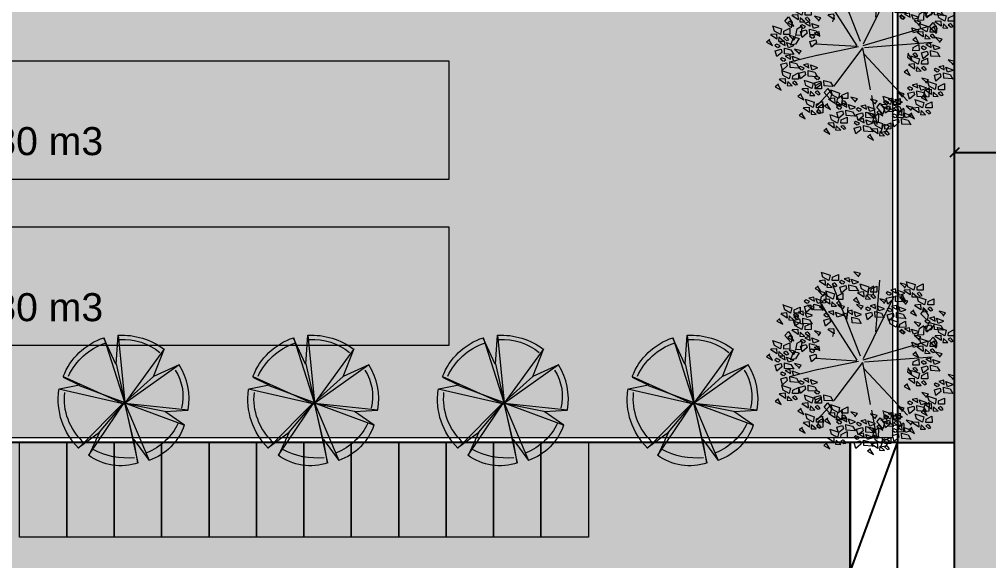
# Model space of a CAD drawing. Header units: inches. Extents: x 139 to 559, y -1 to 295.
# Drawn here: x 368.5 to 388.94, y 160.68 to 172.09 of the extents above; entities that cross this region are included whole.
import ezdxf

# ---------------------------------------------------------------- set-up
doc = ezdxf.new("R2010")
doc.units = ezdxf.units.IN
doc.header["$MEASUREMENT"] = 0
doc.layers.get('defpoints').update_dxf_attribs({"color": 1})
for name, color, linetype, lineweight in [('ARSIR', 31, 'Continuous', 5), ('ARSIR BETON', 8, 'Continuous', 5), ('DINDING2', 146, 'Continuous', 5), ('NOT', 7, 'Continuous', 20), ('POHON', 98, 'Continuous', 5), ('RUMPUT', 93, 'Continuous', 0), ('SAN', 4, 'Continuous', 5), ('u', 6, 'Continuous', 20)]:
    doc.layers.add(name, color=color, linetype=linetype, lineweight=lineweight)
doc.layers.add('LANTAI', color=57, linetype='Continuous')
doc.styles.get("Standard").update_dxf_attribs({"font": 'arial.ttf'})
doc.dimstyles.new('sk-100 (SITE)', dxfattribs={"dimtxt": 1.5, "dimasz": 0.2, "dimexe": 0.2, "dimexo": 0, "dimgap": 0.1, "dimtad": 1, "dimdec": 0, "dimlfac": 100, "dimzin": 0, "dimdsep": 46, "dimtxsty": 'Standard', "dimblk": 'OBLIQUE', "dimcen": 0.09, "dimadec": 0, "dimazin": 0, "dimtfac": 1, "dimtdec": 0, "dimtofl": 0, "dimtmove": 0, "dimatfit": 3, "dimldrblk": 'OBLIQUE', "dimfxl": 1, "dimtolj": 1, "dimtzin": 0, "dimarcsym": 0})
pattern_1 = [(86.66969, (37.0798, 226.14725), (-0.5066041, 0.569206), [0.142875, -0.934755]), (41.66969, (37.0798, 226.14725), (-0.5066045, 0.5692064), [0.142875, -0.619125]), (131.66969, (37.0798, 226.14725), (-0.5692064, -0.5066045), [0.142875, -0.619125])]

# ---------------------------------------------------------------- blocks, each defined once
blk = doc.blocks.new('_Oblique')
at = {"color": 0, "linetype": 'ByBlock', "lineweight": -2}
blk.add_line((-0.5, -0.5), (0.5, 0.5), dxfattribs=at)
blk = doc.blocks.new('*D187')
at = {"layer": 'defpoints', "color": 0}
for p in [(394.22, 169.281), (388.22, 167.853), (394.22, 167.853)]:
    blk.add_point(p, dxfattribs=at)
at = {"layer": 'u', "color": 0, "lineweight": -2}
for p, q in [((388.22, 167.853), (388.22, 169.481)), ((394.22, 167.853), (394.22, 169.481)), ((388.22, 169.281), (394.22, 169.281))]:
    blk.add_line(p, q, dxfattribs=at)
at = {"layer": 'u', "color": 0, "lineweight": -2, "xscale": 0.2, "yscale": 0.2, "zscale": 0.2}
for p, rotation in [((388.22, 169.281), 179.9999999566052), ((394.22, 169.281), 359.9999999566052)]:
    blk.add_blockref('_Oblique', p, dxfattribs=dict(at, rotation=rotation))
at = {"layer": 'u', "color": 0, "insert": (391.22, 170.147), "char_height": 1.5, "attachment_point": 5, "rotation": 360}
blk.add_mtext('\\A1;600', dxfattribs=at)
blk = doc.blocks.new('rrety')
for p, q in [((497.8335, 232.64), (497.8515, 232.6484)), ((497.8506, 232.6457), (497.8452, 232.6146)), ((497.8248, 232.6161), (497.8335, 232.64)), ((497.8452, 232.6146), (497.8248, 232.6161)), ((497.8677, 232.6134), (497.8875, 232.619)), ((497.8733, 232.5824), (497.8677, 232.6134)), ((497.8875, 232.619), (497.8874, 232.5936)), ((498.0767, 232.6219), (498.0965, 232.6275)), ((498.0822, 232.5908), (498.0767, 232.6219)), ((498.0965, 232.6275), (498.0964, 232.6021)), ((497.7802, 232.574), (497.8, 232.5795)), ((497.7857, 232.5429), (497.7802, 232.574)), ((497.8, 232.5795), (497.7999, 232.5541)), ((497.8574, 232.5587), (497.8572, 232.5786)), ((497.8592, 232.5767), (497.8853, 232.5589)), ((497.8874, 232.5936), (497.8733, 232.5795)), ((498.0146, 232.5768), (498.0343, 232.5823)), ((498.0201, 232.5457), (498.0146, 232.5768)), ((498.0343, 232.5823), (498.0342, 232.5569)), ((498.0964, 232.6021), (498.0822, 232.588)), ((497.7999, 232.5541), (497.7857, 232.54)), ((497.8755, 232.5409), (497.8574, 232.5587)), ((497.8853, 232.5589), (497.8755, 232.5409)), ((498.0342, 232.5569), (498.0201, 232.5429)), ((498.0607, 232.5474), (498.0605, 232.5674)), ((498.0788, 232.5296), (498.0607, 232.5474)), ((498.0625, 232.5654), (498.0886, 232.5477)), ((498.0886, 232.5477), (498.0788, 232.5296)), ((497.704, 232.4781), (497.7237, 232.4836)), ((497.7095, 232.447), (497.704, 232.4781)), ((497.7237, 232.4836), (497.7236, 232.4582)), ((497.7236, 232.4582), (497.7095, 232.4442)), ((498.2229, 232.3707), (498.2316, 232.3946)), ((498.2316, 232.3946), (498.2497, 232.403)), ((498.2487, 232.4004), (498.2434, 232.3693)), ((498.2179, 232.3568), (498.2376, 232.3624)), ((498.2234, 232.3257), (498.2179, 232.3568)), ((498.2434, 232.3693), (498.2229, 232.3707)), ((498.2376, 232.3624), (498.2375, 232.337)), ((498.2375, 232.337), (498.2234, 232.3229)), ((498.2611, 232.319), (498.2609, 232.3389)), ((498.2793, 232.3012), (498.2611, 232.319)), ((498.263, 232.337), (498.2891, 232.3192)), ((498.2891, 232.3192), (498.2793, 232.3012)), ((498.1134, 232.2834), (498.1133, 232.258)), ((497.7303, 232.2231), (497.7301, 232.243)), ((497.7484, 232.2053), (497.7303, 232.2231)), ((497.7321, 232.2411), (497.7582, 232.2233)), ((497.7582, 232.2233), (497.7484, 232.2053)), ((497.7859, 232.2045), (497.8056, 232.2101)), ((497.8056, 232.2101), (497.8055, 232.1847)), ((497.7542, 232.1564), (497.7629, 232.1803)), ((497.7629, 232.1803), (497.7809, 232.1887)), ((497.78, 232.1861), (497.7747, 232.1549)), ((497.7914, 232.1734), (497.7859, 232.2045)), ((497.8055, 232.1847), (497.7914, 232.1706)), ((498.1671, 232.1678), (498.1868, 232.1734)), ((498.1868, 232.1734), (498.1867, 232.148)), ((497.7747, 232.1549), (497.7542, 232.1564)), ((497.7839, 232.13), (497.7837, 232.15)), ((497.7858, 232.148), (497.8119, 232.1303)), ((498.1726, 232.1368), (498.1671, 232.1678)), ((498.1867, 232.148), (498.1726, 232.1339)), ((497.8021, 232.1122), (497.7839, 232.13)), ((497.8119, 232.1303), (497.8021, 232.1122)), ((498.0005, 232.1002), (498.0202, 232.1057)), ((498.0202, 232.1057), (498.0201, 232.0803)), ((498.006, 232.0691), (498.0005, 232.1002)), ((498.0201, 232.0803), (498.006, 232.0663))]:
    blk.add_line(p, q)
for points in [[(497.8859, 232.6614), (497.8953, 232.6733), (497.8709, 232.6805), (497.8867, 232.6641)], [(498.0497, 232.6755), (498.0591, 232.6874), (498.0347, 232.6946), (498.0505, 232.6782)], [(497.8287, 232.6371), (497.8365, 232.6436), (497.8237, 232.6504), (497.8167, 232.6465), (497.826, 232.6379)], [(497.8543, 232.6442), (497.8529, 232.6594), (497.8343, 232.6561), (497.8543, 232.6442)], [(497.8857, 232.6408), (497.8663, 232.6348), (497.8602, 232.6543), (497.8865, 232.6435)], [(497.8824, 232.651), (497.9136, 232.6558), (497.9187, 232.6359), (497.8933, 232.6366), (497.8796, 232.6511)], [(497.9248, 232.6527), (497.9394, 232.672), (497.9502, 232.652), (497.9301, 232.6412), (497.9248, 232.6527)], [(498.0047, 232.6329), (497.9855, 232.618), (497.9803, 232.6401), (498.0025, 232.6453), (498.0047, 232.6329)], [(497.9924, 232.6512), (498.0003, 232.6577), (497.9875, 232.6645), (497.9805, 232.6606), (497.9897, 232.652)], [(498.0181, 232.6583), (498.0167, 232.6735), (497.998, 232.6702), (498.0181, 232.6583)], [(498.0461, 232.6236), (498.0147, 232.627), (498.0149, 232.6475), (498.0393, 232.6403), (498.0488, 232.6228)], [(498.0495, 232.6549), (498.03, 232.6489), (498.024, 232.6684), (498.0503, 232.6576)], [(498.1513, 232.6388), (498.1607, 232.6507), (498.1364, 232.6579), (498.1521, 232.6415)], [(497.7921, 232.5963), (497.8067, 232.6156), (497.8175, 232.5956), (497.7974, 232.5848), (497.7921, 232.5963)], [(497.8409, 232.6188), (497.8218, 232.6039), (497.8165, 232.626), (497.8387, 232.6312), (497.8409, 232.6188)], [(497.8823, 232.6095), (497.8509, 232.6129), (497.8511, 232.6334), (497.8755, 232.6262), (497.885, 232.6087)], [(497.9135, 232.52), (497.8706, 232.621)], [(497.8872, 232.6198), (497.9044, 232.6306), (497.9153, 232.6134), (497.8871, 232.617)], [(497.9184, 232.6246), (497.9237, 232.6104), (497.9408, 232.6184), (497.9184, 232.6246)], [(497.9276, 232.6019), (497.9423, 232.6212), (497.953, 232.6012), (497.933, 232.5905), (497.9276, 232.6019)], [(497.9414, 232.6381), (497.9355, 232.6298), (497.9495, 232.6266), (497.9553, 232.6321), (497.9442, 232.638)], [(497.9586, 232.6087), (497.9898, 232.6135), (497.9949, 232.5936), (497.9695, 232.5943), (497.9558, 232.6088)], [(498.001, 232.6104), (498.0157, 232.6297), (498.0264, 232.6097), (498.0064, 232.5989), (498.001, 232.6104)], [(498.1063, 232.5962), (498.0872, 232.5813), (498.082, 232.6035), (498.1041, 232.6087), (498.1063, 232.5962)], [(498.0941, 232.6146), (498.1019, 232.6211), (498.0892, 232.6278), (498.0822, 232.624), (498.0914, 232.6154)], [(498.1198, 232.6217), (498.1183, 232.6368), (498.0997, 232.6335), (498.1198, 232.6217)], [(498.1477, 232.5869), (498.1164, 232.5903), (498.1165, 232.6109), (498.1409, 232.6037), (498.1505, 232.5861)], [(498.1511, 232.6183), (498.1317, 232.6123), (498.1257, 232.6317), (498.1519, 232.621)], [(497.7532, 232.5514), (497.7626, 232.5633), (497.7382, 232.5705), (497.754, 232.5541)], [(497.7497, 232.5946), (497.7809, 232.5994), (497.786, 232.5795), (497.7606, 232.5802), (497.7468, 232.5947)], [(497.7545, 232.5634), (497.7717, 232.5742), (497.7826, 232.557), (497.7544, 232.5606)], [(497.8086, 232.5817), (497.8028, 232.5734), (497.8168, 232.5702), (497.8226, 232.5757), (497.8115, 232.5816)], [(497.8344, 232.5539), (497.8491, 232.5733), (497.8598, 232.5533), (497.8398, 232.5425), (497.8344, 232.5539)], [(497.8718, 232.5655), (497.8812, 232.5774), (497.8568, 232.5846), (497.8726, 232.5682)], [(497.8852, 232.6002), (497.9164, 232.605), (497.9215, 232.5851), (497.8961, 232.5858), (497.8824, 232.6003)], [(497.8923, 232.5999), (497.8863, 232.586), (497.9117, 232.5853), (497.8922, 232.5971)], [(497.89, 232.5691), (497.9073, 232.5799), (497.9181, 232.5627), (497.8899, 232.5662)], [(497.9212, 232.5739), (497.9265, 232.5596), (497.9436, 232.5676), (497.9212, 232.5739)], [(497.9442, 232.5873), (497.9383, 232.579), (497.9523, 232.5758), (497.9581, 232.5813), (497.947, 232.5873)], [(497.9634, 232.5775), (497.9807, 232.5883), (497.9915, 232.5711), (497.9634, 232.5747)], [(497.9946, 232.5823), (497.9999, 232.5681), (498.0171, 232.5761), (497.9946, 232.5823)], [(498.0094, 232.561), (498.0172, 232.5675), (498.0045, 232.5742), (497.9974, 232.5704), (498.0067, 232.5618)], [(498.0176, 232.5958), (498.0117, 232.5875), (498.0258, 232.5843), (498.0316, 232.5898), (498.0204, 232.5957)], [(498.035, 232.5681), (498.0336, 232.5832), (498.015, 232.5799), (498.035, 232.5681)], [(498.0664, 232.5647), (498.047, 232.5587), (498.0409, 232.5781), (498.0672, 232.5674)], [(498.0666, 232.5852), (498.076, 232.5971), (498.0517, 232.6044), (498.0674, 232.5879)], [(498.0699, 232.5414), (498.1036, 232.5996)], [(498.1711, 232.5711), (498.1805, 232.583), (498.1561, 232.5903), (498.1719, 232.5738)], [(498.2614, 232.5542), (498.2709, 232.5661), (498.2465, 232.5733), (498.2622, 232.5569)], [(497.6959, 232.5271), (497.7038, 232.5337), (497.691, 232.5404), (497.684, 232.5366), (497.6932, 232.5279)], [(497.7216, 232.5343), (497.7202, 232.5494), (497.7016, 232.5461), (497.7216, 232.5343)], [(497.753, 232.5308), (497.7335, 232.5248), (497.7275, 232.5443), (497.7538, 232.5336)], [(497.7596, 232.5435), (497.7536, 232.5296), (497.779, 232.5289), (497.7595, 232.5407)], [(497.7857, 232.5682), (497.7909, 232.554), (497.8081, 232.562), (497.7857, 232.5682)], [(497.792, 232.5523), (497.8232, 232.5571), (497.8283, 232.5372), (497.8029, 232.5379), (497.7892, 232.5523)], [(497.8268, 232.5229), (497.8076, 232.508), (497.8024, 232.5301), (497.8246, 232.5353), (497.8268, 232.5229)], [(497.8145, 232.5412), (497.8224, 232.5478), (497.8096, 232.5545), (497.8026, 232.5507), (497.8118, 232.542)], [(497.8402, 232.5484), (497.8388, 232.5635), (497.8201, 232.5602), (497.8402, 232.5484)], [(497.8682, 232.5136), (497.8368, 232.517), (497.837, 232.5375), (497.8614, 232.5303), (497.8709, 232.5128)], [(497.851, 232.5394), (497.8451, 232.5311), (497.8592, 232.5279), (497.865, 232.5334), (497.8538, 232.5393)], [(497.8716, 232.5449), (497.8521, 232.5389), (497.8461, 232.5584), (497.8724, 232.5477)], [(497.8951, 232.5492), (497.8891, 232.5352), (497.9145, 232.5345), (497.8951, 232.5463)], [(497.9685, 232.5576), (497.9625, 232.5437), (497.9879, 232.543), (497.9685, 232.5548)], [(498.0216, 232.5427), (498.0025, 232.5277), (497.9973, 232.5499), (498.0194, 232.5551), (498.0216, 232.5427)], [(498.063, 232.5333), (498.0317, 232.5367), (498.0318, 232.5573), (498.0562, 232.5501), (498.0657, 232.5325)], [(498.1261, 232.5286), (498.107, 232.5136), (498.1017, 232.5358), (498.1239, 232.541), (498.1261, 232.5286)], [(498.1139, 232.5469), (498.1217, 232.5534), (498.1089, 232.5601), (498.1019, 232.5563), (498.1111, 232.5477)], [(498.1055, 232.5201), (498.1202, 232.5395), (498.1309, 232.5194), (498.1109, 232.5087), (498.1055, 232.5201)], [(498.1395, 232.554), (498.1381, 232.5691), (498.1195, 232.5658), (498.1395, 232.554)], [(498.1675, 232.5192), (498.1361, 232.5226), (498.1363, 232.5432), (498.1607, 232.536), (498.1702, 232.5184)], [(498.1709, 232.5506), (498.1515, 232.5446), (498.1454, 232.564), (498.1717, 232.5533)], [(498.2042, 232.53), (498.212, 232.5365), (498.1993, 232.5432), (498.1923, 232.5394), (498.2015, 232.5308)], [(498.2299, 232.5371), (498.2285, 232.5522), (498.2098, 232.5489), (498.2299, 232.5371)], [(498.2613, 232.5337), (498.2418, 232.5277), (498.2358, 232.5471), (498.2621, 232.5364)], [(497.7082, 232.5088), (497.6891, 232.4939), (497.6838, 232.516), (497.706, 232.5212), (497.7082, 232.5088)], [(497.7496, 232.4995), (497.7182, 232.5029), (497.7184, 232.5234), (497.7428, 232.5162), (497.7523, 232.4987)], [(497.7582, 232.4834), (497.7728, 232.5028), (497.7836, 232.4828), (497.7635, 232.472), (497.7582, 232.4834)], [(497.9754, 232.3753), (497.7793, 232.51)], [(497.8019, 232.5012), (497.7959, 232.4873), (497.8213, 232.4866), (497.8019, 232.4984)], [(497.7968, 232.5211), (497.8141, 232.5319), (497.8249, 232.5147), (497.7968, 232.5183)], [(497.828, 232.5259), (497.8333, 232.5117), (497.8505, 232.5197), (497.828, 232.5259)], [(497.9846, 232.3539), (497.9233, 232.5008)], [(497.9846, 232.3539), (498.0582, 232.5161)], [(498.0631, 232.5184), (498.0943, 232.5232), (498.0994, 232.5033), (498.074, 232.504), (498.0603, 232.5185)], [(498.1221, 232.5056), (498.1162, 232.4972), (498.1302, 232.494), (498.136, 232.4995), (498.1249, 232.5055)], [(498.128, 232.4959), (498.1592, 232.5007), (498.1644, 232.4808), (498.139, 232.4815), (498.1252, 232.4959)], [(498.1705, 232.4975), (498.1851, 232.5169), (498.1959, 232.4969), (498.1758, 232.4861), (498.1705, 232.4975)], [(498.2165, 232.5116), (498.1973, 232.4967), (498.1921, 232.5188), (498.2142, 232.5241), (498.2165, 232.5116)], [(498.2579, 232.5023), (498.2265, 232.5057), (498.2267, 232.5263), (498.251, 232.519), (498.2606, 232.5015)], [(498.2439, 232.4806), (498.2585, 232.5), (498.2693, 232.4799), (498.2492, 232.4692), (498.2439, 232.4806)], [(497.6649, 232.451), (497.6727, 232.4575), (497.66, 232.4642), (497.653, 232.4604), (497.6622, 232.4518)], [(497.6906, 232.4581), (497.6891, 232.4732), (497.6705, 232.4699), (497.6906, 232.4581)], [(497.7219, 232.4547), (497.7025, 232.4487), (497.6965, 232.4681), (497.7227, 232.4574)], [(497.7221, 232.4752), (497.7315, 232.4872), (497.7072, 232.4944), (497.7229, 232.4779)], [(497.7158, 232.4818), (497.747, 232.4866), (497.7521, 232.4667), (497.7267, 232.4674), (497.713, 232.4818)], [(497.7748, 232.4689), (497.7689, 232.4606), (497.7829, 232.4574), (497.7887, 232.4629), (497.7776, 232.4688)], [(498.1329, 232.4647), (498.1501, 232.4755), (498.1609, 232.4583), (498.1328, 232.4619)], [(498.1403, 232.4159), (498.2384, 232.4649)], [(498.1641, 232.4695), (498.1693, 232.4553), (498.1865, 232.4633), (498.1641, 232.4695)], [(498.187, 232.483), (498.1811, 232.4747), (498.1952, 232.4715), (498.201, 232.477), (498.1898, 232.4829)], [(498.2015, 232.4789), (498.2327, 232.4837), (498.2378, 232.4639), (498.2124, 232.4645), (498.1986, 232.479)], [(498.2604, 232.4661), (498.2546, 232.4578), (498.2686, 232.4546), (498.2744, 232.4601), (498.2633, 232.466)], [(497.6771, 232.4327), (497.658, 232.4177), (497.6528, 232.4399), (497.6749, 232.4451), (497.6771, 232.4327)], [(497.7185, 232.4234), (497.6872, 232.4268), (497.6873, 232.4473), (497.7117, 232.4401), (497.7213, 232.4226)], [(497.7257, 232.4307), (497.7197, 232.4168), (497.7451, 232.4161), (497.7256, 232.4279)], [(497.7206, 232.4506), (497.7378, 232.4614), (497.7487, 232.4442), (497.7205, 232.4478)], [(497.7518, 232.4554), (497.7571, 232.4412), (497.7742, 232.4492), (497.7518, 232.4554)], [(498.2114, 232.4279), (498.2054, 232.414), (498.2308, 232.4133), (498.2113, 232.4251)], [(498.2063, 232.4478), (498.2235, 232.4586), (498.2343, 232.4414), (498.2062, 232.445)], [(498.2325, 232.4338), (498.2637, 232.4386), (498.2688, 232.4187), (498.2434, 232.4194), (498.2297, 232.4339)], [(498.2375, 232.4526), (498.2427, 232.4383), (498.2599, 232.4463), (498.2375, 232.4526)], [(498.2749, 232.4355), (498.2896, 232.4549), (498.3003, 232.4348), (498.2803, 232.4241), (498.2749, 232.4355)], [(497.6339, 232.3943), (497.6651, 232.3991), (497.6702, 232.3793), (497.6448, 232.3799), (497.6311, 232.3944)], [(497.6763, 232.396), (497.691, 232.4154), (497.7017, 232.3953), (497.6817, 232.3846), (497.6763, 232.396)], [(497.7724, 232.3791), (497.771, 232.3943), (497.7524, 232.391), (497.7724, 232.3791)], [(497.804, 232.3963), (497.8134, 232.4082), (497.7891, 232.4154), (497.8048, 232.399)], [(497.9999, 232.3539), (498.144, 232.4182)], [(498.1563, 232.3735), (498.171, 232.3928), (498.1817, 232.3728), (498.1617, 232.362), (498.1563, 232.3735)], [(498.2373, 232.4027), (498.2546, 232.4135), (498.2654, 232.3963), (498.2373, 232.3998)], [(498.2685, 232.4075), (498.2738, 232.3932), (498.291, 232.4012), (498.2685, 232.4075)], [(498.2976, 232.382), (498.2962, 232.3971), (498.2776, 232.3938), (498.2976, 232.382)], [(498.2915, 232.4209), (498.2856, 232.4126), (498.2997, 232.4094), (498.3055, 232.4149), (498.2943, 232.4209)], [(498.329, 232.3786), (498.3096, 232.3725), (498.3036, 232.392), (498.3298, 232.3813)], [(498.3292, 232.3991), (498.3386, 232.411), (498.3143, 232.4182), (498.33, 232.4018)], [(497.6387, 232.3632), (497.6559, 232.374), (497.6668, 232.3568), (497.6386, 232.3604)], [(497.6699, 232.368), (497.6752, 232.3537), (497.6923, 232.3617), (497.6699, 232.368)], [(497.6929, 232.3815), (497.687, 232.3732), (497.701, 232.37), (497.7068, 232.3754), (497.6957, 232.3814)], [(497.759, 232.3537), (497.7399, 232.3388), (497.7347, 232.3609), (497.7568, 232.3661), (497.759, 232.3537)], [(497.7468, 232.372), (497.7546, 232.3785), (497.7419, 232.3853), (497.7348, 232.3814), (497.7441, 232.3728)], [(497.8004, 232.3444), (497.769, 232.3478), (497.7692, 232.3683), (497.7936, 232.3611), (497.8031, 232.3436)], [(497.8038, 232.3757), (497.7844, 232.3697), (497.7783, 232.3892), (497.8046, 232.3784)], [(497.8148, 232.3368), (497.8134, 232.352), (497.7949, 232.3598), (497.8148, 232.3368)], [(498.0061, 232.3539), (498.1593, 232.3784)], [(498.1729, 232.3589), (498.167, 232.3506), (498.1811, 232.3474), (498.1869, 232.3529), (498.1757, 232.3588)], [(498.1987, 232.3453), (498.2133, 232.3646), (498.2241, 232.3446), (498.204, 232.3338), (498.1987, 232.3453)], [(498.2424, 232.3828), (498.2364, 232.3688), (498.2618, 232.3681), (498.2424, 232.38)], [(498.2842, 232.3565), (498.2651, 232.3416), (498.2599, 232.3637), (498.282, 232.3689), (498.2842, 232.3565)], [(498.272, 232.3749), (498.2798, 232.3814), (498.2671, 232.3881), (498.26, 232.3843), (498.2693, 232.3757)], [(498.3256, 232.3472), (498.2943, 232.3506), (498.2944, 232.3711), (498.3188, 232.3639), (498.3283, 232.3464)], [(497.6438, 232.3433), (497.6378, 232.3293), (497.6632, 232.3287), (497.6437, 232.3405)], [(497.6988, 232.3238), (497.73, 232.3286), (497.7352, 232.3088), (497.7098, 232.3094), (497.696, 232.3239)], [(497.9785, 232.3508), (497.7363, 232.2773)], [(497.7413, 232.3255), (497.7559, 232.3449), (497.7667, 232.3248), (497.7466, 232.3141), (497.7413, 232.3255)], [(497.9846, 232.3447), (497.7609, 232.2222)], [(497.8014, 232.3114), (497.7822, 232.2965), (497.777, 232.3186), (497.7992, 232.3238), (497.8014, 232.3114)], [(497.7891, 232.3297), (497.7969, 232.3362), (497.7842, 232.3429), (497.7772, 232.3391), (497.7864, 232.3305)], [(497.9846, 232.3386), (497.9233, 232.0875)], [(497.9969, 232.3324), (498.1532, 232.0998)], [(498.0061, 232.3508), (498.1838, 232.1733)], [(498.1499, 232.3454), (498.1552, 232.3312), (498.1724, 232.3392), (498.1499, 232.3454)], [(498.1563, 232.3436), (498.1875, 232.3484), (498.1926, 232.3285), (498.1672, 232.3292), (498.1535, 232.3437)], [(498.1611, 232.3124), (498.1783, 232.3232), (498.1892, 232.306), (498.161, 232.3096)], [(498.2153, 232.3307), (498.2094, 232.3224), (498.2234, 232.3192), (498.2292, 232.3247), (498.2181, 232.3306)], [(498.2671, 232.3117), (498.2765, 232.3236), (498.2521, 232.3308), (498.2679, 232.3144)], [(497.7037, 232.2927), (497.7209, 232.3035), (497.7317, 232.2863), (497.7036, 232.2899)], [(497.7349, 232.2975), (497.7401, 232.2832), (497.7573, 232.2912), (497.7349, 232.2975)], [(497.7578, 232.311), (497.7519, 232.3027), (497.766, 232.2995), (497.7718, 232.3049), (497.7606, 232.3109)], [(497.7984, 232.2722), (497.8078, 232.2841), (497.7834, 232.2913), (497.7992, 232.2749)], [(498.1662, 232.2925), (498.1602, 232.2786), (498.1856, 232.2779), (498.1661, 232.2897)], [(498.1923, 232.3172), (498.1976, 232.303), (498.2147, 232.311), (498.1923, 232.3172)], [(498.2099, 232.2874), (498.2177, 232.2939), (498.2049, 232.3006), (498.1979, 232.2968), (498.2072, 232.2882)], [(498.2355, 232.2945), (498.2341, 232.3097), (498.2155, 232.3064), (498.2355, 232.2945)], [(498.2635, 232.2598), (498.2321, 232.2632), (498.2323, 232.2837), (498.2567, 232.2765), (498.2662, 232.259)], [(498.2669, 232.2911), (498.2475, 232.2851), (498.2414, 232.3046), (498.2677, 232.2938)], [(497.7088, 232.2728), (497.7027, 232.2588), (497.7281, 232.2582), (497.7087, 232.27)], [(497.7411, 232.2479), (497.7489, 232.2545), (497.7362, 232.2612), (497.7292, 232.2574), (497.7384, 232.2487)], [(497.7668, 232.2551), (497.7654, 232.2702), (497.7467, 232.2669), (497.7668, 232.2551)], [(497.7982, 232.2516), (497.7787, 232.2456), (497.7727, 232.2651), (497.799, 232.2544)], [(497.794, 232.2476), (497.8112, 232.2584), (497.8221, 232.2412), (497.7939, 232.2447)], [(498.137, 232.2601), (498.1176, 232.2541), (498.1115, 232.2735), (498.1378, 232.2628)], [(498.1338, 232.2324), (498.1484, 232.2518), (498.1592, 232.2318), (498.1391, 232.221), (498.1338, 232.2324)], [(498.2221, 232.2691), (498.203, 232.2542), (498.1977, 232.2763), (498.2199, 232.2815), (498.2221, 232.2691)], [(498.2015, 232.2562), (498.2327, 232.261), (498.2378, 232.2411), (498.2124, 232.2418), (498.1986, 232.2562)], [(498.2439, 232.2578), (498.2585, 232.2772), (498.2693, 232.2571), (498.2492, 232.2464), (498.2439, 232.2578)], [(498.2635, 232.2367), (498.2713, 232.2432), (498.2586, 232.2499), (498.2516, 232.2461), (498.2608, 232.2375)], [(498.2892, 232.2438), (498.2878, 232.2589), (498.2691, 232.2556), (498.2892, 232.2438)], [(498.3206, 232.2404), (498.3011, 232.2344), (498.2951, 232.2538), (498.3214, 232.2431)], [(498.3207, 232.2609), (498.3302, 232.2728), (498.3058, 232.28), (498.3215, 232.2636)], [(497.7103, 232.2015), (497.7089, 232.2166), (497.6903, 232.2133), (497.7103, 232.2015)], [(497.7417, 232.1981), (497.7223, 232.1921), (497.7162, 232.2115), (497.7425, 232.2008)], [(497.7419, 232.2186), (497.7513, 232.2305), (497.7269, 232.2377), (497.7427, 232.2213)], [(497.7534, 232.2296), (497.7342, 232.2147), (497.729, 232.2368), (497.7512, 232.242), (497.7534, 232.2296)], [(497.7948, 232.2203), (497.7634, 232.2237), (497.7636, 232.2442), (497.788, 232.237), (497.7975, 232.2195)], [(497.7991, 232.2277), (497.7931, 232.2137), (497.8185, 232.213), (497.799, 232.2248)], [(497.8053, 232.1996), (497.8225, 232.2104), (497.8334, 232.1932), (497.8052, 232.1968)], [(497.8595, 232.2179), (497.8536, 232.2096), (497.8676, 232.2064), (497.8734, 232.2119), (497.8623, 232.2178)], [(497.8682, 232.2028), (497.876, 232.2093), (497.8633, 232.216), (497.8563, 232.2122), (497.8655, 232.2036)], [(497.9718, 232.1588), (497.9626, 232.2322)], [(498.0236, 232.2138), (498.0548, 232.2186), (498.0599, 232.1988), (498.0345, 232.1994), (498.0207, 232.2139)], [(498.076, 232.2139), (498.0821, 232.1649)], [(498.0961, 232.1996), (498.1134, 232.2104), (498.1242, 232.1932), (498.0961, 232.1968)], [(498.1503, 232.2179), (498.1444, 232.2096), (498.1585, 232.2064), (498.1643, 232.2119), (498.1531, 232.2178)], [(498.2063, 232.225), (498.2235, 232.2358), (498.2343, 232.2186), (498.2062, 232.2222)], [(498.2156, 232.1986), (498.2303, 232.218), (498.241, 232.1979), (498.221, 232.1872), (498.2156, 232.1986)], [(498.2375, 232.2298), (498.2427, 232.2155), (498.2599, 232.2235), (498.2375, 232.2298)], [(498.2758, 232.2183), (498.2566, 232.2034), (498.2514, 232.2255), (498.2735, 232.2308), (498.2758, 232.2183)], [(498.2604, 232.2433), (498.2546, 232.235), (498.2686, 232.2318), (498.2744, 232.2373), (498.2633, 232.2432)], [(498.3172, 232.209), (498.2858, 232.2124), (498.286, 232.233), (498.3103, 232.2257), (498.3199, 232.2082)], [(497.6969, 232.176), (497.6778, 232.1611), (497.6725, 232.1832), (497.6947, 232.1884), (497.6969, 232.176)], [(497.6847, 232.1944), (497.6925, 232.2009), (497.6797, 232.2076), (497.6727, 232.2038), (497.6819, 232.1952)], [(497.7383, 232.1667), (497.7069, 232.1701), (497.7071, 232.1907), (497.7315, 232.1834), (497.741, 232.1659)], [(497.7186, 232.1715), (497.7498, 232.1763), (497.7549, 232.1565), (497.7295, 232.1571), (497.7158, 232.1716)], [(497.761, 232.1732), (497.7757, 232.1926), (497.7864, 232.1725), (497.7664, 232.1618), (497.761, 232.1732)], [(497.8104, 232.1797), (497.8044, 232.1658), (497.8298, 232.1651), (497.8103, 232.1769)], [(497.8365, 232.2044), (497.8418, 232.1902), (497.8589, 232.1982), (497.8365, 232.2044)], [(497.8804, 232.1845), (497.8613, 232.1696), (497.8561, 232.1917), (497.8782, 232.1969), (497.8804, 232.1845)], [(497.9219, 232.1752), (497.8905, 232.1786), (497.8907, 232.1991), (497.915, 232.1919), (497.9246, 232.1744)], [(497.9079, 232.1619), (497.9225, 232.1813), (497.9333, 232.1613), (497.9132, 232.1505), (497.9079, 232.1619)], [(497.9445, 232.1744), (497.9757, 232.1792), (497.9808, 232.1593), (497.9554, 232.16), (497.9417, 232.1744)], [(497.9869, 232.176), (498.0016, 232.1954), (498.0123, 232.1754), (497.9923, 232.1646), (497.9869, 232.176)], [(498.0284, 232.1827), (498.0456, 232.1935), (498.0564, 232.1763), (498.0283, 232.1799)], [(498.0596, 232.1875), (498.0648, 232.1732), (498.082, 232.1812), (498.0596, 232.1875)], [(498.0825, 232.201), (498.0767, 232.1927), (498.0907, 232.1895), (498.0965, 232.195), (498.0854, 232.2009)], [(498.1013, 232.1797), (498.0952, 232.1658), (498.1206, 232.1651), (498.1012, 232.1769)], [(498.1452, 232.1592), (498.1437, 232.1743), (498.1251, 232.171), (498.1452, 232.1592)], [(498.1273, 232.2044), (498.1326, 232.1902), (498.1498, 232.1982), (498.1273, 232.2044)], [(498.1767, 232.1763), (498.1862, 232.1882), (498.1618, 232.1954), (498.1775, 232.179)], [(498.1732, 232.1969), (498.2044, 232.2017), (498.2095, 232.1818), (498.1841, 232.1825), (498.1704, 232.197)], [(498.178, 232.1658), (498.1953, 232.1766), (498.2061, 232.1594), (498.178, 232.1629)], [(498.2114, 232.2051), (498.2054, 232.1912), (498.2308, 232.1905), (498.2113, 232.2023)], [(498.2322, 232.1841), (498.2263, 232.1757), (498.2404, 232.1725), (498.2462, 232.178), (498.235, 232.184)], [(497.7234, 232.1404), (497.7407, 232.1512), (497.7515, 232.134), (497.7233, 232.1376)], [(497.7546, 232.1452), (497.7599, 232.1309), (497.777, 232.1389), (497.7546, 232.1452)], [(497.7776, 232.1587), (497.7717, 232.1504), (497.7857, 232.1472), (497.7915, 232.1527), (497.7804, 232.1586)], [(497.8407, 232.1227), (497.8501, 232.1346), (497.8258, 232.1418), (497.8415, 232.1254)], [(497.8654, 232.1603), (497.8966, 232.1651), (497.9018, 232.1452), (497.8764, 232.1459), (497.8626, 232.1603)], [(497.8702, 232.1291), (497.8875, 232.1399), (497.8983, 232.1227), (497.8702, 232.1263)], [(497.9244, 232.1474), (497.9185, 232.1391), (497.9326, 232.1359), (497.9384, 232.1414), (497.9272, 232.1473)], [(497.9493, 232.1432), (497.9666, 232.154), (497.9774, 232.1368), (497.9492, 232.1404)], [(497.9723, 232.161), (497.9877, 232.0416)], [(497.9805, 232.148), (497.9858, 232.1338), (498.0029, 232.1418), (497.9805, 232.148)], [(498.0035, 232.1615), (497.9976, 232.1532), (498.0116, 232.15), (498.0174, 232.1555), (498.0063, 232.1614)], [(498.0335, 232.1628), (498.0275, 232.1489), (498.0529, 232.1482), (498.0334, 232.16)], [(498.0581, 232.1227), (498.0676, 232.1346), (498.0432, 232.1418), (498.0589, 232.1254)], [(498.1317, 232.1337), (498.1126, 232.1188), (498.1074, 232.1409), (498.1295, 232.1461), (498.1317, 232.1337)], [(498.1195, 232.1521), (498.1273, 232.1586), (498.1146, 232.1653), (498.1076, 232.1615), (498.1168, 232.1529)], [(498.1732, 232.1244), (498.1418, 232.1278), (498.142, 232.1484), (498.1663, 232.1411), (498.1759, 232.1236)], [(498.1765, 232.1558), (498.1571, 232.1498), (498.1511, 232.1692), (498.1773, 232.1585)], [(498.1831, 232.1459), (498.1771, 232.1319), (498.2025, 232.1312), (498.1831, 232.1431)], [(498.2092, 232.1706), (498.2145, 232.1563), (498.2317, 232.1643), (498.2092, 232.1706)], [(497.7285, 232.1205), (497.7225, 232.1066), (497.7479, 232.1059), (497.7285, 232.1177)], [(497.7835, 232.0985), (497.7913, 232.105), (497.7786, 232.1117), (497.7715, 232.1079), (497.7808, 232.0993)], [(497.8091, 232.1056), (497.8077, 232.1207), (497.7891, 232.1174), (497.8091, 232.1056)], [(497.8405, 232.1022), (497.8211, 232.0962), (497.8151, 232.1156), (497.8413, 232.1049)], [(497.8754, 232.1092), (497.8693, 232.0953), (497.8947, 232.0946), (497.8753, 232.1064)], [(497.8824, 232.101), (497.9136, 232.1058), (497.9187, 232.086), (497.8933, 232.0866), (497.8796, 232.1011)], [(497.9015, 232.1339), (497.9067, 232.1197), (497.9239, 232.1277), (497.9015, 232.1339)], [(497.9248, 232.1027), (497.9394, 232.1221), (497.9502, 232.102), (497.9301, 232.0913), (497.9248, 232.1027)], [(497.9544, 232.1233), (497.9484, 232.1094), (497.9738, 232.1087), (497.9543, 232.1205)], [(498.0009, 232.0985), (498.0087, 232.105), (497.996, 232.1117), (497.989, 232.1079), (497.9982, 232.0993)], [(498.0266, 232.1056), (498.0252, 232.1207), (498.0065, 232.1174), (498.0266, 232.1056)], [(498.058, 232.1022), (498.0385, 232.0962), (498.0325, 232.1156), (498.0588, 232.1049)], [(498.0603, 232.0982), (498.0915, 232.103), (498.0966, 232.0831), (498.0712, 232.0838), (498.0575, 232.0983)], [(498.1027, 232.0999), (498.1173, 232.1193), (498.1281, 232.0992), (498.108, 232.0885), (498.1027, 232.0999)], [(498.1762, 232.0943), (498.1748, 232.1094), (498.1562, 232.1061), (498.1762, 232.0943)], [(498.2076, 232.0909), (498.1882, 232.0849), (498.1821, 232.1043), (498.2084, 232.0936)], [(498.2078, 232.1114), (498.2172, 232.1233), (498.1928, 232.1306), (498.2086, 232.1141)], [(497.7957, 232.0801), (497.7766, 232.0652), (497.7714, 232.0874), (497.7935, 232.0926), (497.7957, 232.0801)], [(497.8371, 232.0708), (497.8058, 232.0742), (497.8059, 232.0948), (497.8303, 232.0876), (497.8398, 232.07)], [(497.8343, 232.0533), (497.8421, 232.0599), (497.8294, 232.0666), (497.8224, 232.0628), (497.8316, 232.0542)], [(497.86, 232.0605), (497.8586, 232.0756), (497.8399, 232.0723), (497.86, 232.0605)], [(497.8914, 232.0571), (497.8719, 232.051), (497.8659, 232.0705), (497.8922, 232.0598)], [(497.8915, 232.0776), (497.901, 232.0895), (497.8766, 232.0967), (497.8923, 232.0803)], [(497.8872, 232.0699), (497.9044, 232.0807), (497.9153, 232.0635), (497.8871, 232.0671)], [(497.9184, 232.0747), (497.9237, 232.0604), (497.9408, 232.0684), (497.9184, 232.0747)], [(497.9414, 232.0882), (497.9355, 232.0799), (497.9495, 232.0767), (497.9553, 232.0821), (497.9442, 232.0881)], [(498.0132, 232.0801), (497.994, 232.0652), (497.9888, 232.0874), (498.0109, 232.0926), (498.0132, 232.0801)], [(498.0546, 232.0708), (498.0232, 232.0742), (498.0234, 232.0948), (498.0477, 232.0876), (498.0573, 232.07)], [(498.0651, 232.0671), (498.0823, 232.0779), (498.0932, 232.0607), (498.065, 232.0642)], [(498.0963, 232.0719), (498.1015, 232.0576), (498.1187, 232.0656), (498.0963, 232.0719)], [(498.1192, 232.0853), (498.1134, 232.077), (498.1274, 232.0738), (498.1332, 232.0793), (498.1221, 232.0853)], [(498.1628, 232.0689), (498.1437, 232.0539), (498.1384, 232.0761), (498.1606, 232.0813), (498.1628, 232.0689)], [(498.1506, 232.0872), (498.1584, 232.0937), (498.1456, 232.1004), (498.1386, 232.0966), (498.1479, 232.088)], [(498.2042, 232.0595), (498.1728, 232.063), (498.173, 232.0835), (498.1974, 232.0763), (498.2069, 232.0587)], [(497.8466, 232.035), (497.8274, 232.0201), (497.8222, 232.0422), (497.8443, 232.0474), (497.8466, 232.035)], [(497.888, 232.0257), (497.8566, 232.0291), (497.8568, 232.0496), (497.8811, 232.0424), (497.8907, 232.0249)], [(497.8923, 232.05), (497.8863, 232.036), (497.9117, 232.0354), (497.8922, 232.0472)], [(498.0702, 232.0472), (498.0642, 232.0332), (498.0896, 232.0325), (498.0701, 232.0444)]]:
    blk.add_lwpolyline(points)
blk = doc.blocks.new('D00088C')
for p, q in [((-0.0013, -0.0094), (-0.1437, 0.4512)), ((-0.1152, 0.2615), (-0.1398, 0.4513)), ((-0.2342, 0.4212), (-0.1152, 0.2615)), ((-0.2303, 0.4213), (-0.0013, -0.0094)), ((0.2305, 0.3971), (0.0063, 0.0027)), ((0.2266, 0.397), (0.1472, 0.2403)), ((0.0063, 0.0027), (0.303, 0.3553)), ((0.1472, 0.2403), (0.3033, 0.3575)), ((-0.1152, 0.2612), (-0.0014, -0.0054)), ((0.0023, 0.0066), (-0.4996, 0.0423)), ((-0.496, -0.0575), (0.0023, 0.0066)), ((-0.3618, -0.0303), (-0.4945, 0.0417)), ((0.3075, -0.0277), (0.0024, 0.0026)), ((0.4778, 0.0264), (0.0025, -0.0014)), ((0.4784, 0.0248), (0.3087, -0.0294)), ((-0.4961, -0.0535), (-0.3618, -0.0303)), ((-0.3629, -0.0277), (0.0026, -0.0053)), ((0.0026, -0.0053), (-0.2884, -0.4252)), ((-0.192, -0.4744), (0.0026, -0.0053)), ((-0.1451, -0.264), (0.0026, -0.0053)), ((0.1495, -0.2553), (-0.0014, -0.0054)), ((0.3099, -0.3943), (0.0064, -0.0013)), ((0.0064, -0.0013), (0.169, -0.4733)), ((0.3087, -0.0294), (0.4741, -0.089)), ((-0.1457, -0.2629), (-0.2885, -0.4212)), ((-0.1959, -0.4745), (-0.1457, -0.2629))]:
    blk.add_line(p, q)
at = {"flags": 128}
blk.add_lwpolyline([(0.1453, 0.2437), (0.0025, -0.0014), (0.4729, -0.0927, -0.179693), (0.3099, -0.3943), (0.1517, -0.2555), (0.1692, -0.4812)], format="xyb", dxfattribs=at)
for centre, radius, start, end in [((-0.0088, 0.063), 0.411, 54.38421, 109.16738), ((0.0045, -0.0301), 0.5088, 117.48632, 171.44836), ((-0.022, -0.0267), 0.4368, 115.9305, 169.2592), ((-0.018, -0.1342), 0.5445, 67.36302, 101.07982), ((-0.0182, -0.0451), 0.4539, 8.9188, 50.83842), ((0.0516, 0.0107), 0.4265, 2.11272, 53.88875), ((-0.0137, -0.0277), 0.4832, 183.5353, 235.35442), ((0.0103, -0.0052), 0.475, 188.14491, 233.91105), ((0.0637, -0.0721), 0.358, 309.79092, 357.1215), ((-0.013, 0.0189), 0.5247, 250.05801, 290.29527), ((-0.0193, -0.0383), 0.4358, 249.36854, 292.0705)]:
    blk.add_arc(centre, radius, start, end)

msp = doc.modelspace()

# ---------------------------------------------------------------- hatches: boundary and pattern name
at = {"layer": 'ARSIR'}
h = msp.add_hatch(dxfattribs=at)
h.set_pattern_fill('AR-HBONE', color=256, scale=0.004, style=0)
h.set_pattern_definition([(45, (97.41734, -7.36865), (6e-17, 0.5747364), [1.2192, -0.4064]), (135, (97.7047, -7.0813), (6e-17, 0.5747364), [1.2192, -0.4064])])
edge = h.paths.add_edge_path()
edge.add_line((387.02, 163.1715), (388.22, 163.1715))
edge.add_line((388.22, 163.1715), (388.22, 186.8365))
edge.add_arc((380.07, 186.8365), 8.15, 0, 90)
edge.add_line((380.07, 194.9865), (340.1822, 194.9865))
edge.add_line((340.1822, 194.9865), (340.1822, 193.7865))
edge.add_line((340.1822, 193.7865), (380.07, 193.7865))
edge.add_arc((380.07, 186.8365), 6.95, 0, 90, ccw=False)
edge.add_line((387.02, 186.8365), (387.02, 163.1715))
h = msp.add_hatch(dxfattribs=at)
h.set_pattern_fill('AR-HBONE', color=256, scale=0.1, style=0)
h.set_pattern_definition([(48.3303, (269.9467, 118.0756), (-0.0328619, 0.5647301), [1.2, -0.4]), (138.3303, (270.2126, 118.37438), (-0.0328619, 0.5647301), [1.2, -0.4])])
edge = h.paths.add_edge_path()
edge.add_line((395.42, 171.6524), (394.22, 171.6524))
edge.add_line((394.22, 171.6524), (394.22, 133.2715))
edge.add_arc((380.22, 133.2715), 14, 270, 360, ccw=False)
edge.add_line((380.22, 119.2715), (283.2125, 119.2715))
edge.add_line((283.2125, 119.2715), (283.2125, 118.0715))
edge.add_line((283.2125, 118.0715), (380.22, 118.0715))
edge.add_arc((380.22, 133.2715), 15.2, 270, 360)
edge.add_line((395.42, 133.2715), (395.42, 171.6524))
h = msp.add_hatch(dxfattribs=at)
h.set_pattern_fill('HEX', color=256, scale=0.05, style=0)
h.set_pattern_definition([(0, (269.01228, 133.18518), (0, 0.274963), [0.15875, -0.3175]), (120, (269.01228, 133.18518), (-0.23812494, -0.1374815), [0.15875, -0.3175]), (60, (269.17103, 133.18518), (-0.23812494, 0.1374815), [0.15875, -0.3175])])
h.paths.add_polyline_path([(363.4998, 156.1715), (363.4998, 157.1715), (380.4998, 157.1715), (380.4998, 156.1715)], flags=16)
h.paths.add_polyline_path([(378.9998, 163.1715), (344.5373, 163.1715), (344.5373, 152.6715), (381.9873, 152.6715), (381.9873, 157.7117), (386.02, 157.7117), (386.02, 163.1715)])
h.paths.add_polyline_path([(345.9998, 156.1715), (345.9998, 157.1715), (361.9998, 157.1715), (361.9998, 156.1715)])
at = {"layer": 'ARSIR BETON'}
h = msp.add_hatch(dxfattribs=at)
h.set_pattern_fill('AR-HBONE', color=256, scale=0.004, style=0)
h.set_pattern_definition([(45, (37.0798, 226.14725), (6e-17, 0.5747364), [1.2192, -0.4064]), (135, (37.36716, 226.4346), (6e-17, 0.5747364), [1.2192, -0.4064])])
edge = h.paths.add_edge_path()
edge.add_arc((191.2828, 190.0679), 14, 90, 180)
edge.add_line((177.2828, 190.0679), (177.2828, 133.2715))
edge.add_arc((191.2827, 133.2715), 14, 179.99992, 263.11919)
edge.add_line((189.6055, 119.3724), (189.6055, 112.3227))
edge.add_line((189.6055, 112.3227), (189.7055, 112.3227))
edge.add_line((189.7055, 112.3227), (189.7055, 112.2227))
edge.add_line((189.7055, 112.2227), (201.7055, 112.2227))
edge.add_line((201.7055, 112.2227), (201.7055, 119.2715))
edge.add_line((201.7055, 119.2715), (380.22, 119.2715))
edge.add_arc((380.22, 133.2715), 14, 270, 360)
edge.add_line((394.22, 133.2715), (394.22, 186.8365))
edge.add_arc((380.07, 186.8365), 14.15, 0.00002, 89.99998)
edge.add_line((380.07, 200.9865), (288.3873, 200.9865))
edge.add_arc((288.3873, 203.9865), 3, 180, 270, ccw=False)
edge.add_line((285.3873, 203.9865), (285.3986, 204.9823))
edge.add_line((285.3986, 204.9823), (271.3873, 205.1475))
edge.add_line((271.3873, 205.1475), (271.3873, 204.9086))
edge.add_arc((270.5466, 204.9086), 0.8408, 270, 359.99999, ccw=False)
edge.add_line((270.5466, 204.0679), (191.2828, 204.0679))
edge = h.paths.add_edge_path()
edge.add_line((191.2672, 197.9562), (265.7566, 197.9585))
edge.add_arc((265.7568, 189.203), 8.7555, 41.343, 90.00169, ccw=False)
edge.add_line((272.3302, 194.9865), (332.5823, 194.9865))
edge.add_line((332.5823, 194.9865), (332.5823, 191.8715))
edge.add_line((332.5823, 191.8715), (340.1822, 191.8715))
edge.add_line((340.1822, 191.8715), (340.1822, 194.9865))
edge.add_line((340.1822, 194.9865), (380.07, 194.9865))
edge.add_arc((380.07, 186.8365), 8.15, 0, 90, ccw=False)
edge.add_line((388.22, 186.8365), (388.22, 163.1715))
edge.add_line((388.22, 163.1715), (388.22, 157.7117))
edge.add_line((388.22, 157.7117), (388.22, 133.2715))
edge.add_arc((380.22, 133.2715), 8, -90, 0, ccw=False)
edge.add_line((380.22, 125.2715), (191.2828, 125.2715))
edge.add_arc((191.185, 133.1732), 7.9023, 180.12317, 270.70845, ccw=False)
edge.add_line((183.2828, 133.1562), (183.2675, 189.9541))
edge.add_arc((191.2675, 189.9563), 8, 90.00169, 180.01541, ccw=False)
at = {"layer": 'RUMPUT'}
h = msp.add_hatch(dxfattribs=at)
h.set_pattern_fill('GRASS', color=256, scale=0.03, angle=356.66969, style=0)
h.set_pattern_definition(pattern_1)
edge = h.paths.add_edge_path()
edge.add_line((394.22, 171.6524), (402.698, 171.6524))
edge.add_line((402.698, 171.6524), (406.8633, 171.9326))
edge.add_line((406.8633, 171.9326), (407.1349, 173.6574))
edge.add_line((407.1349, 173.6574), (416.4205, 172.1948))
edge.add_line((416.4205, 172.1948), (417.0895, 176.4425))
edge.add_line((417.0895, 176.4425), (434.0908, 173.7645))
edge.add_line((434.0908, 173.7645), (442.2259, 174.3118))
edge.add_line((442.2259, 174.3118), (445.141, 192.7643))
edge.add_line((445.141, 192.7643), (418.5729, 196.9616))
edge.add_line((418.5729, 196.9616), (402.3997, 199.5091))
edge.add_line((402.3997, 199.5091), (401.9329, 196.5456))
edge.add_line((401.9329, 196.5456), (390.18, 198.3869))
edge.add_arc((380.07, 186.8365), 15.35, 48.80437, 90)
edge.add_line((380.07, 202.1865), (288.3873, 202.1865))
edge.add_arc((288.3873, 203.9865), 1.8, 180, 270, ccw=False)
edge.add_line((286.5873, 203.9865), (286.5873, 204.7646))
edge.add_line((286.5873, 204.7646), (489.7232, 202.4653))
edge.add_line((489.7232, 202.4653), (489.009, 190.7748))
edge.add_line((489.009, 190.7748), (447.5074, 192.7549))
edge.add_line((447.5074, 192.7549), (448.3956, 174.0667))
edge.add_line((448.3956, 174.0667), (421.3302, 172.0652))
edge.add_line((421.3302, 172.0652), (401.0645, 170.836))
edge.add_line((401.0645, 170.836), (400.9341, 157.9843))
edge.add_line((400.9341, 157.9843), (400.8036, 145.1327))
edge.add_line((400.8036, 145.1327), (400.9017, 135.2859))
edge.add_line((400.9017, 135.2859), (401.5003, 132.6794))
edge.add_line((401.5003, 132.6794), (401.2595, 116.478))
edge.add_line((401.2595, 116.478), (378.6535, 115.7086))
edge.add_line((378.6535, 115.7086), (368.9216, 115.7377))
edge.add_line((368.9216, 115.7377), (346.0892, 112.9076))
edge.add_line((346.0892, 112.9076), (341.1309, 112.1001))
edge.add_line((341.1309, 112.1001), (333.7244, 111.8362))
edge.add_line((333.7244, 111.8362), (331.0738, 112.2718))
edge.add_line((331.0738, 112.2718), (324.3803, 115.2754))
edge.add_line((324.3803, 115.2754), (321.6092, 115.9684))
edge.add_line((321.6092, 115.9684), (289.1333, 113.6571))
edge.add_line((289.1333, 113.6571), (289.1333, 118.0715))
edge.add_line((289.1333, 118.0715), (380.22, 118.0715))
edge.add_arc((380.22, 133.2715), 15.2, 270, 360)
edge.add_line((395.42, 133.2715), (395.42, 171.6524))
h = msp.add_hatch(dxfattribs=at)
h.set_pattern_fill('GRASS', color=256, scale=0.03, angle=356.66969, style=0)
h.set_pattern_definition(pattern_1)
edge = h.paths.add_edge_path()
edge.add_line((344.5373, 163.1715), (345.8998, 163.1715))
edge.add_line((345.8998, 163.1715), (345.8998, 163.2715))
edge.add_line((345.8998, 163.2715), (386.92, 163.2715))
edge.add_line((386.92, 163.2715), (386.92, 186.8365))
edge.add_arc((380.07, 186.8365), 6.85, 0, 90)
edge.add_line((380.07, 193.6865), (340.2822, 193.6865))
edge.add_line((340.2822, 193.6865), (340.2822, 191.8715))
edge.add_line((340.2822, 191.8715), (379.3378, 191.8715))
edge.add_arc((379.3373, 189.1215), 2.75, 0.00019, 89.98953, ccw=False)
edge.add_line((382.0873, 189.1215), (382.0873, 172.5215))
edge.add_line((382.0873, 172.5215), (344.5373, 172.5215))
edge.add_line((344.5373, 172.5215), (344.5373, 163.1715))
edge = h.paths.add_edge_path()
edge.add_line((345.8998, 152.6715), (344.5373, 152.6715))
edge.add_line((344.5373, 152.6715), (344.5373, 150.8215))
edge.add_line((344.5373, 150.8215), (382.0873, 150.8215))
edge.add_line((382.0873, 150.8215), (382.0873, 134.2215))
edge.add_arc((379.3373, 134.2215), 2.75, 270, 360, ccw=False)
edge.add_line((379.3373, 131.4715), (340.2822, 131.4715))
edge.add_line((340.2822, 131.4715), (340.2822, 130.3715))
edge.add_line((340.2822, 130.3715), (370.2822, 130.3715))
edge.add_line((370.2822, 130.3715), (370.2822, 126.5715))
edge.add_line((370.2822, 126.5715), (380.22, 126.5715))
edge.add_arc((380.22, 133.2715), 6.7, 270, 360)
edge.add_line((386.92, 133.2715), (386.92, 157.6117))
edge.add_line((386.92, 157.6117), (382.0873, 157.6117))
edge.add_line((382.0873, 157.6117), (382.0873, 152.5715))
edge.add_line((382.0873, 152.5715), (345.8998, 152.5715))
edge.add_line((345.8998, 152.5715), (345.8998, 152.6715))

# ---------------------------------------------------------------- linework, layer by layer
at = {"layer": 'ARSIR'}
for points in [[(369.4998, 163.1715), (369.4998, 161.1715), (368.4998, 161.1715), (368.4998, 163.1715)], [(370.4998, 163.1715), (370.4998, 161.1715), (369.4998, 161.1715), (369.4998, 163.1715)], [(371.4998, 163.1715), (371.4998, 161.1715), (370.4998, 161.1715), (370.4998, 163.1715)], [(372.4998, 163.1715), (372.4998, 161.1715), (371.4998, 161.1715), (371.4998, 163.1715)], [(373.4998, 163.1715), (373.4998, 161.1715), (372.4998, 161.1715), (372.4998, 163.1715)], [(374.4998, 163.1715), (374.4998, 161.1715), (373.4998, 161.1715), (373.4998, 163.1715)], [(375.4998, 163.1715), (375.4998, 161.1715), (374.4998, 161.1715), (374.4998, 163.1715)], [(376.4998, 163.1715), (376.4998, 161.1715), (375.4998, 161.1715), (375.4998, 163.1715)], [(377.4998, 163.1715), (377.4998, 161.1715), (376.4998, 161.1715), (376.4998, 163.1715)], [(378.4998, 163.1715), (378.4998, 161.1715), (377.4998, 161.1715), (377.4998, 163.1715)], [(379.4998, 163.1715), (379.4998, 161.1715), (378.4998, 161.1715), (378.4998, 163.1715)], [(380.4998, 163.1715), (380.4998, 161.1715), (379.4998, 161.1715), (379.4998, 163.1715)]]:
    msp.add_lwpolyline(points, close=True, dxfattribs=at)
at = {"layer": 'DINDING2'}
for points in [[(387.02, 133.2715), (387.02, 157.7117), (381.9873, 157.7117), (381.9873, 152.6715), (344.5373, 152.6715), (344.5373, 163.1715), (378.9998, 163.1715), (378.9998, 163.1715), (387.02, 163.1715), (387.02, 186.8365, 0.4142136), (380.07, 193.7865), (340.1822, 193.7865), (340.1822, 191.7715), (379.3378, 191.7715, -0.414159), (381.9873, 189.1215), (381.9873, 172.6215), (344.4373, 172.6215), (344.4373, 150.7215), (381.9873, 150.7215), (381.9873, 134.2215, -0.4142136)], [(386.92, 133.2715), (386.92, 157.6117), (382.0873, 157.6117), (382.0873, 152.5715), (344.4373, 152.5715), (344.4373, 163.2715), (379.0998, 163.2715), (379.0998, 163.2715), (386.92, 163.2715), (386.92, 186.8365, 0.4142136), (380.07, 193.6865), (340.2822, 193.6865), (340.2822, 191.8715), (379.3378, 191.8715, -0.414159), (382.0873, 189.1215), (382.0873, 172.5215), (344.5373, 172.5215), (344.5373, 150.8215), (382.0873, 150.8215), (382.0873, 134.2215, -0.4142136)]]:
    msp.add_lwpolyline(points, format="xyb", dxfattribs=at)
at = {"layer": 'LANTAI'}
for points in [[(191.2675, 197.9562, 0.4142136), (183.2675, 189.9563), (183.2828, 133.1562, 0.4172087), (191.2828, 125.2715), (380.22, 125.2715, 0.4142136), (388.22, 133.2715), (388.22, 157.7117), (388.22, 157.7117), (388.22, 163.1715), (388.22, 163.1715), (388.22, 186.8365, 0.4142136), (380.07, 194.9865), (340.1822, 194.9865), (340.1822, 191.8715), (332.5823, 191.8715), (332.5823, 194.9865), (272.3302, 194.9865, 0.2155546), (265.7568, 197.9585), (191.2675, 197.9562)], [(387.02, 163.1715), (388.22, 163.1715), (388.22, 186.8365, 0.4142136), (380.07, 194.9865), (340.1822, 194.9865), (340.1822, 193.7865), (380.07, 193.7865, -0.4142136), (387.02, 186.8365), (387.02, 163.1715)]]:
    msp.add_lwpolyline(points, format="xyb", dxfattribs=at)
for points in [[(385.92, 163.1715), (378.9998, 163.1715), (378.9998, 163.1715), (344.5373, 163.1715), (344.5373, 152.6715), (381.9873, 152.6715), (381.9873, 157.7117), (386.02, 157.7117), (386.02, 163.1715), (378.9998, 163.1715)], [(387.02, 157.7117), (386.02, 160.4416), (387.0167, 163.1715)]]:
    msp.add_lwpolyline(points, dxfattribs=at)
msp.add_lwpolyline([(387.02, 163.1715), (386.02, 163.1715), (386.02, 157.7117), (387.02, 157.7117)], close=True, dxfattribs=at)
at = {"layer": 'SAN'}
for points in [[(349.0572, 171.2139), (377.5572, 171.2139), (377.5572, 168.7139), (349.0572, 168.7139), (349.0572, 171.2139)], [(349.0572, 167.7139), (377.5572, 167.7139), (377.5572, 165.2139), (349.0572, 165.2139), (349.0572, 167.7139)]]:
    msp.add_lwpolyline(points, dxfattribs=at)

# ---------------------------------------------------------------- block references
at = {"layer": 'POHON'}
for name, p, xscale, yscale, zscale, rotation in [('rrety', (3423.4541, 845.2835), 5.661284108149151, 5.661284108149118, 5.661284108149133, 167.4952652185837), ('rrety', (3423.4541, 838.6539), 5.661284108149151, 5.661284108149118, 5.661284108149133, 167.4952652185837), ('D00088C', (370.7137, 163.9964), -2.812499999999324, 2.812499999999318, 8.4375, 163.0458035345949), ('D00088C', (374.7137, 163.9964), -2.812499999999324, 2.812499999999318, 8.4375, 163.0458035345949), ('D00088C', (378.7137, 163.9964), -2.812499999999324, 2.812499999999318, 8.4375, 163.0458035345949), ('D00088C', (382.7137, 163.9964), -2.812499999999324, 2.812499999999318, 8.4375, 163.0458035345949)]:
    msp.add_blockref(name, p, dxfattribs=dict(at, xscale=xscale, yscale=yscale, zscale=zscale, rotation=rotation))

# ---------------------------------------------------------------- texts
at = {"layer": 'NOT', "char_height": 0.591214, "attachment_point": 1}
for insert in [(353.9799, 170.8024), (353.9799, 167.3024)]:
    msp.add_mtext_dynamic_manual_height_columns('\\pi5.15;STP TOWER - B\\P\\pi0.22268;BIOMASTER HUB-SE 100 KAP. 133.80 m3', width=16.413382, gutter_width=1, heights=[0], dxfattribs=dict(at, insert=insert))

# ---------------------------------------------------------------- dimensions: what is measured, and where the dimension line sits
at = {"layer": 'u'}
dim = msp.add_linear_dim(base=(394.22, 169.2814), p1=(388.22, 167.8532), p2=(394.22, 167.8532), angle=360, dimstyle='sk-100 (SITE)', dxfattribs=at)
dim.commit()
dim.dimension.update_dxf_attribs({"geometry": '*D187', "text_midpoint": (391.22, 170.1473)})

doc.saveas('drawing.dxf')
